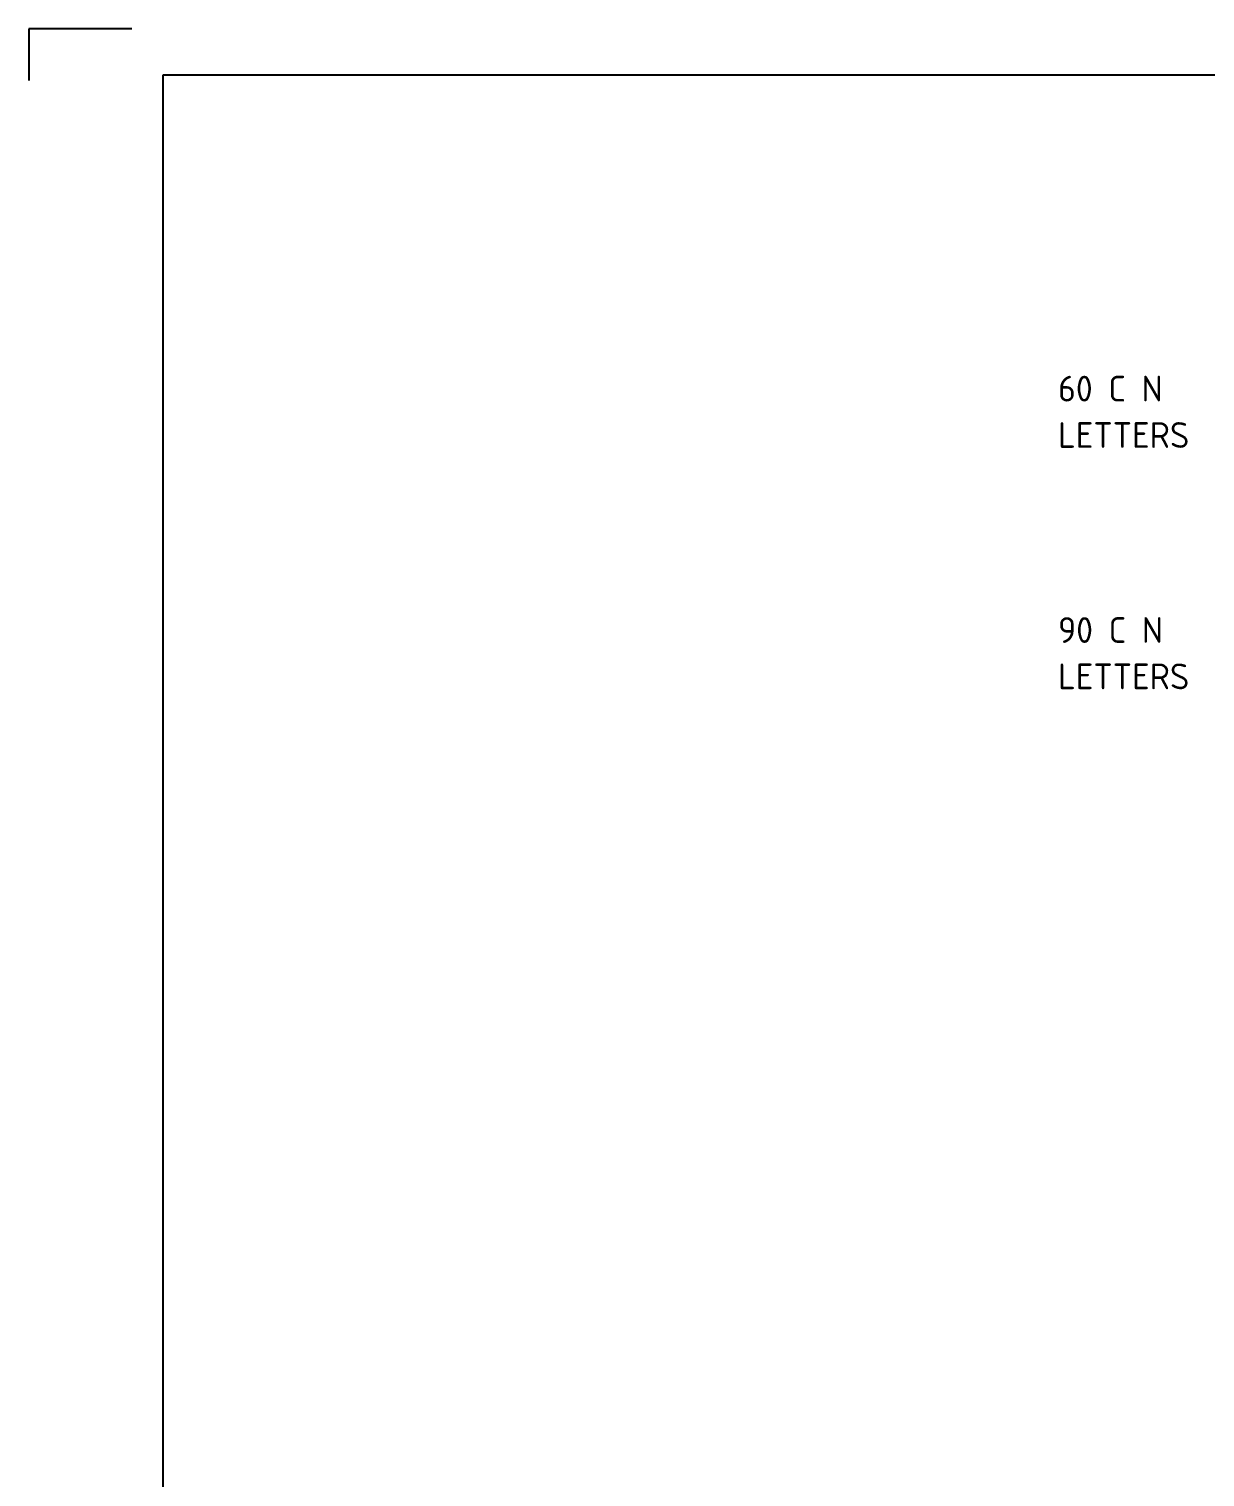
# Model space of a CAD drawing. Header units: millimetres. Extents: x 0 to 420, y 0 to 297.
# Drawn here: x 0 to 114.2, y 156.4 to 297 of the extents above; entities that cross this region are included whole.
import ezdxf
from ezdxf.enums import TextEntityAlignment as Align

# ---------------------------------------------------------------- set-up
doc = ezdxf.new("R2010")
doc.units = ezdxf.units.MM
for name, color, linetype in [('COMMENTS', 4, 'Continuous'), ('L35', 3, 'Continuous'), ('TBLK18', 4, 'Continuous'), ('TBLK25', 1, 'Continuous'), ('TBLK35', 3, 'Continuous'), ('TBLK50', 7, 'Continuous')]:
    doc.layers.add(name, color=color, linetype=linetype)
doc.styles.add('ISO', font='iso3098b')
doc.styles.add('ISO3098B', font='iso3098b.shx')

# ---------------------------------------------------------------- blocks, each defined once
blk = doc.blocks.new('BLK1DES')
at = {"layer": 'COMMENTS', "style": 'ISO3098B'}
for s, p in [('90 C N', (0, 0)), ('LETTERS', (0, -4.5))]:
    blk.add_text(s, height=2.5, dxfattribs=at).set_placement(p)
blk = doc.blocks.new('BLK2DES')
at = {"layer": 'COMMENTS', "style": 'ISO3098B'}
for s, p in [('60 C N', (0, 0)), ('LETTERS', (0, -4.5))]:
    blk.add_text(s, height=2.5, dxfattribs=at).set_placement(p)
blk = doc.blocks.new('A3BBLK')
at = {"layer": 'TBLK25'}
for p, q in [((10, 297), (0, 297)), ((0, 297), (0, 292))]:
    blk.add_line(p, q, dxfattribs=at)
at = {"layer": 'TBLK50'}
for p, q in [((415.5, 292.5), (13, 292.5)), ((13, 292.5), (13, 4.5))]:
    blk.add_line(p, q, dxfattribs=at)
blk = doc.blocks.new('TBLK')
blk.add_blockref('A3BBLK', (0, 0))
at = {"layer": 'TBLK18', "style": 'ISO'}
blk.add_attdef('MR_DIRECTORATE', text='', height=1.5, dxfattribs=at).set_placement((381.5, 67.12), align=Align.CENTER)
for tag, p in [('STREET_NAME', (355.51, 61.1)), ('SUBURB_POSTCODE', (388.49, 61.1)), ('TELEPHONE_NO.', (368.31, 58.84)), ('FAX_NO.', (393.56, 58.84))]:
    blk.add_attdef(tag, p, '', height=1.5, dxfattribs=at)
at = {"layer": 'TBLK25', "style": 'ISO'}
for tag, height, p in [('MR_BRANCH', 2, (381.5, 64.2)), ('ROAD_SECTION', 1.75, (384.5, 29.16)), ('SLK', 1.75, (384.5, 26.11)), ('CHAINAGE', 1.75, (384.5, 19.21)), ('DRG_TYPE_03', 1.75, (360.51, 11.5)), ('DRG_TYPE_02', 1.75, (360.51, 8.36)), ('DRG_TYPE_01', 1.75, (360.3, 5.42))]:
    blk.add_attdef(tag, text='', height=height, dxfattribs=at).set_placement(p, align=Align.CENTER)
for tag, p, height in [('FILE_NUMBER', (371.77, 53.24), 2.5), ('DESIGNED_/_DRAWN', (371.77, 48.49), 2), ('VERIFIED', (371.77, 43.49), 2), ('APPROVED', (371.77, 38.49), 2), ('LOCAL_AUTHORITY', (370.48, 16.73), 1.25)]:
    blk.add_attdef(tag, p, '', height=height, dxfattribs=at)
at = {"layer": 'TBLK35', "style": 'ISO', "width": 0.9}
for tag, p in [('ROAD_PROJECT&NUMBER', (384.5, 32.23)), ('DRAWING_DESCRIPTION', (384.5, 22.29))]:
    blk.add_attdef(tag, text='', height=2.5, dxfattribs=at).set_placement(p, align=Align.CENTER)
at = {"layer": 'TBLK50', "style": 'ISO'}
blk.add_attdef('DRG_NUMBER', (370.5, 6.02), '', height=5, dxfattribs=at)

msp = doc.modelspace()

# ---------------------------------------------------------------- block references
msp.add_blockref('TBLK', (0, 0))
at = {"layer": 'L35'}
for name, p in [('BLK2DES', (99.935638, 260.832364)), ('BLK1DES', (99.935638, 237.39719))]:
    msp.add_blockref(name, p, dxfattribs=at)

doc.saveas('drawing.dxf')
